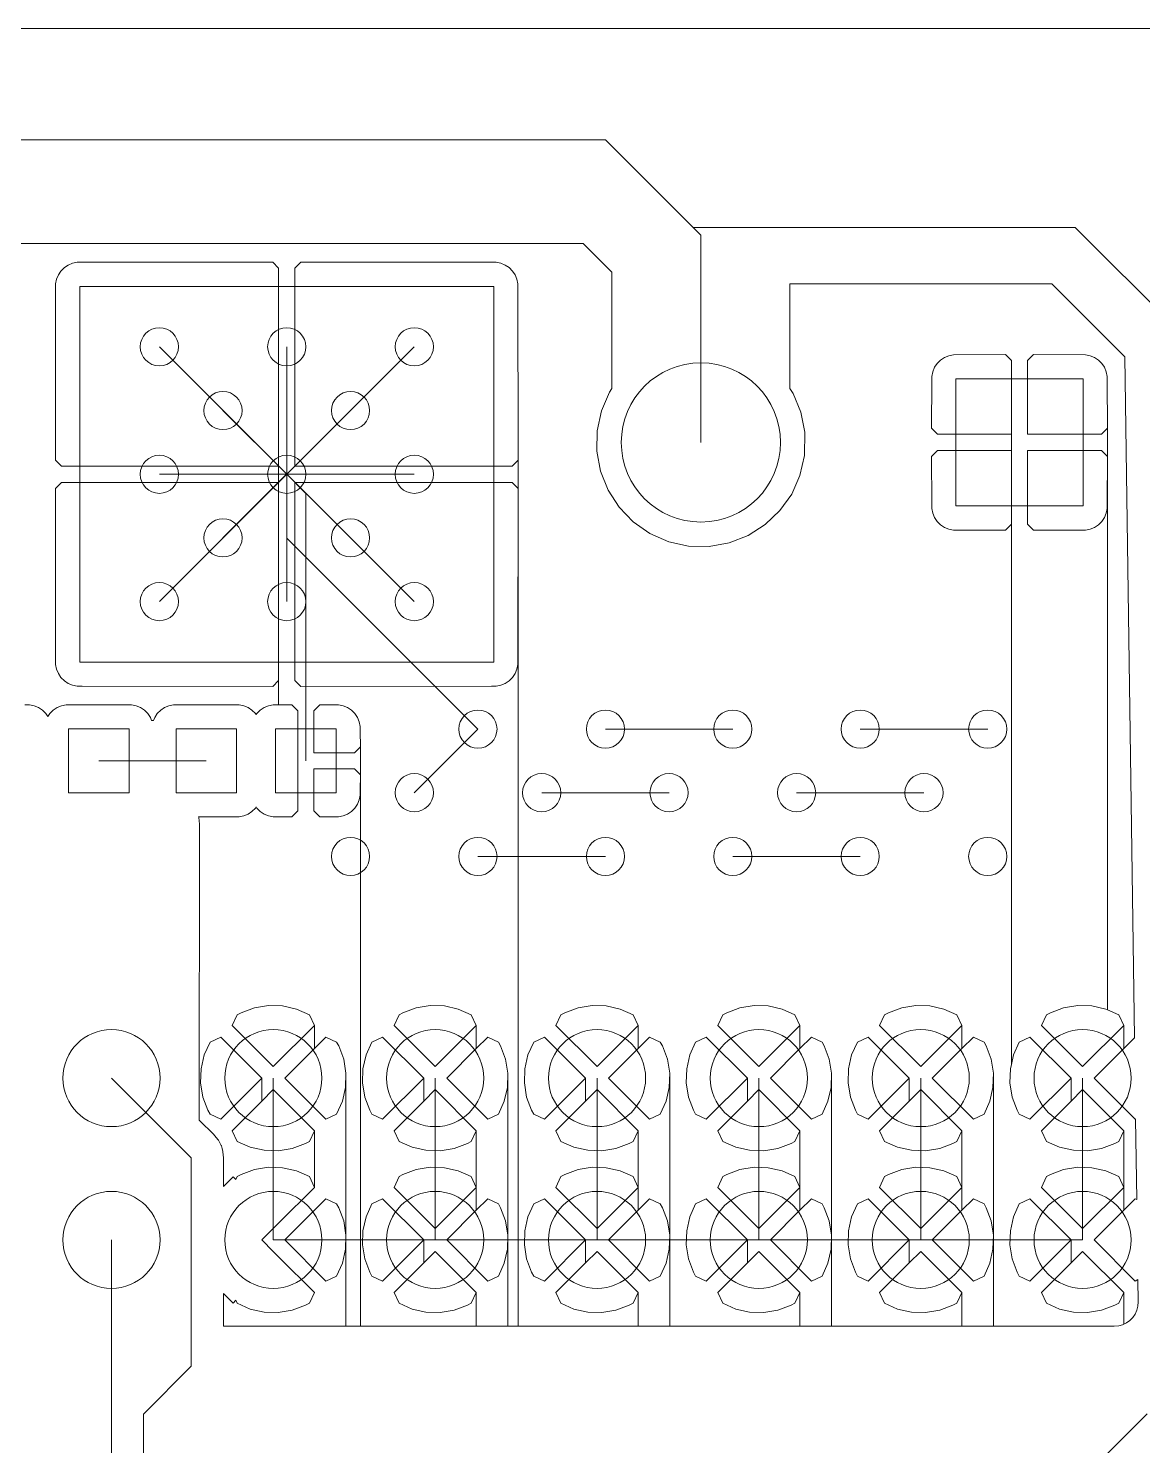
# Model space of a CAD drawing. Header units: millimetres. Extents: x 51948 to 52048, y 44936 to 45059.
# Drawn here: x 52007.08 to 52024.56, y 45036.57 to 45058.82 of the extents above; entities that cross this region are included whole.
import ezdxf

# ---------------------------------------------------------------- set-up
doc = ezdxf.new("R2010")
doc.units = ezdxf.units.MM
doc.layers.get('0').update_dxf_attribs({"linetype": 'CONTINUOUS', "lineweight": 0})

msp = doc.modelspace()

# ---------------------------------------------------------------- linework, layer by layer
for p, q in [((51948.13066, 45058.81878), (52048.13046, 45058.81878)), ((51995.88012, 45057.06872), (52016.13154, 45057.06872)), ((52016.13154, 45057.06872), (52017.50568, 45055.69458)), ((52017.50568, 45055.69458), (52017.63014, 45055.57012)), ((52017.50568, 45055.69458), (52023.50516, 45055.69458)), ((52023.50516, 45055.69458), (52026.13152, 45053.06822)), ((52006.63956, 45055.44312), (52015.78102, 45055.44312)), ((52015.78102, 45055.44312), (52016.23314, 45054.991)), ((52017.63014, 45055.57012), (52017.63014, 45052.31892)), ((52007.54634, 45054.94782), (52007.5184, 45054.87924)), ((52007.58698, 45055.00878), (52007.54634, 45054.94782)), ((52007.64032, 45055.06212), (52007.58698, 45055.00878)), ((52007.70128, 45055.10276), (52007.64032, 45055.06212)), ((52007.76986, 45055.1307), (52007.70128, 45055.10276)), ((52007.84352, 45055.14594), (52007.76986, 45055.1307)), ((52007.91718, 45055.14594), (52007.84352, 45055.14594)), ((52010.9093, 45055.14848), (52007.91718, 45055.14594)), ((52011.00328, 45055.0545), (52010.9093, 45055.14848)), ((52011.00328, 45051.94554), (52011.00328, 45055.0545)), ((52011.35126, 45055.14848), (52011.25728, 45055.0545)), ((52011.25728, 45055.0545), (52011.25728, 45051.94554)), ((52014.34338, 45055.14594), (52011.35126, 45055.14848)), ((52014.41704, 45055.14594), (52014.34338, 45055.14594)), ((52014.4907, 45055.1307), (52014.41704, 45055.14594)), ((52014.55928, 45055.10276), (52014.4907, 45055.1307)), ((52014.62024, 45055.06212), (52014.55928, 45055.10276)), ((52014.67358, 45055.00878), (52014.62024, 45055.06212)), ((52014.71422, 45054.94782), (52014.67358, 45055.00878)), ((52014.74216, 45054.87924), (52014.71422, 45054.94782)), ((52016.23314, 45054.991), (52016.23314, 45053.16474)), ((52007.50316, 45054.80558), (52007.50062, 45052.03952)), ((52007.5184, 45054.87924), (52007.50316, 45054.80558)), ((52014.37894, 45054.76748), (52007.88162, 45054.76748)), ((52007.88162, 45054.76748), (52007.88162, 45048.8696)), ((52014.37894, 45048.8696), (52014.37894, 45054.76748)), ((52014.7574, 45054.80558), (52014.74216, 45054.87924)), ((52014.75994, 45052.03952), (52014.7574, 45054.80558)), ((52019.02714, 45053.16474), (52019.02714, 45054.80558)), ((52019.02714, 45054.80558), (52023.13686, 45054.80558)), ((52023.13686, 45054.80558), (52024.27986, 45053.66258)), ((52011.13028, 45051.82108), (52009.1313, 45053.82006)), ((52011.13028, 45053.82006), (52011.13028, 45051.81854)), ((52013.1318, 45053.82006), (52011.13028, 45051.81854)), ((52021.38934, 45053.61178), (52021.336, 45053.55844)), ((52021.4503, 45053.65242), (52021.38934, 45053.61178)), ((52021.51888, 45053.68036), (52021.4503, 45053.65242)), ((52021.59254, 45053.6956), (52021.51888, 45053.68036)), ((52022.40788, 45053.69814), (52021.59254, 45053.6956)), ((52022.50186, 45053.60416), (52022.40788, 45053.69814)), ((52022.50186, 45052.44592), (52022.50186, 45053.60416)), ((52022.84984, 45053.69814), (52022.75586, 45053.60416)), ((52022.75586, 45053.60416), (52022.75586, 45052.44592)), ((52023.66518, 45053.6956), (52022.84984, 45053.69814)), ((52023.73884, 45053.68036), (52023.66518, 45053.6956)), ((52023.80742, 45053.65242), (52023.73884, 45053.68036)), ((52023.86838, 45053.61178), (52023.80742, 45053.65242)), ((52023.92172, 45053.55844), (52023.86838, 45053.61178)), ((52024.27986, 45053.66258), (52024.43226, 45042.97426)), ((52021.26742, 45053.4289), (52021.25218, 45053.35524)), ((52021.29536, 45053.49748), (52021.26742, 45053.4289)), ((52021.336, 45053.55844), (52021.29536, 45053.49748)), ((52023.96236, 45053.49748), (52023.92172, 45053.55844)), ((52023.9903, 45053.4289), (52023.96236, 45053.49748)), ((52024.00554, 45053.35524), (52023.9903, 45053.4289)), ((52016.23314, 45053.16474), (52016.19504, 45053.10886)), ((52019.07794, 45053.08854), (52019.02714, 45053.16474)), ((52021.25218, 45053.28158), (52021.24964, 45052.5399)), ((52021.25218, 45053.35524), (52021.25218, 45053.28158)), ((52023.62708, 45053.31714), (52021.63064, 45053.31714)), ((52021.63064, 45053.31714), (52021.63064, 45051.3207)), ((52023.62708, 45051.3207), (52023.62708, 45053.31714)), ((52024.00554, 45053.28158), (52024.00554, 45053.35524)), ((52024.00808, 45052.5399), (52024.00554, 45053.28158)), ((52016.19504, 45053.10886), (52016.06804, 45052.81422)), ((52019.19986, 45052.79136), (52019.07794, 45053.08854)), ((52010.12952, 45052.8193), (52011.13028, 45051.81854)), ((52012.13104, 45052.8193), (52011.13028, 45051.81854)), ((52016.06804, 45052.81422), (52016.002, 45052.5018)), ((52019.26082, 45052.47894), (52019.19986, 45052.79136)), ((52016.002, 45052.5018), (52015.99692, 45052.18176)), ((52021.24964, 45052.5399), (52021.34362, 45052.44592)), ((52023.9141, 45052.44592), (52024.00808, 45052.5399)), ((52024.00808, 45052.09794), (52024.00808, 45052.5399)), ((52024.00808, 45052.5399), (52024.00808, 45052.09794)), ((52019.25574, 45052.11318), (52019.26082, 45052.47894)), ((52021.34362, 45052.44592), (52022.50186, 45052.44592)), ((52022.50186, 45052.19192), (52022.50186, 45052.44592)), ((52022.50186, 45052.44592), (52022.50186, 45052.19192)), ((52022.75586, 45052.44592), (52023.9141, 45052.44592)), ((52015.99692, 45052.18176), (52016.05534, 45051.8668)), ((52019.18462, 45051.80076), (52019.25574, 45052.11318)), ((52021.34362, 45052.19192), (52021.24964, 45052.09794)), ((52021.24964, 45052.09794), (52021.25218, 45051.35626)), ((52022.50186, 45052.19192), (52021.34362, 45052.19192)), ((52022.50186, 45051.03368), (52022.50186, 45052.19192)), ((52023.9141, 45052.19192), (52022.75586, 45052.19192)), ((52022.75586, 45052.19192), (52022.75586, 45051.03368)), ((52024.00808, 45052.09794), (52023.9141, 45052.19192)), ((52024.00554, 45051.35626), (52024.00808, 45052.09794)), ((52024.00808, 45043.41368), (52024.00808, 45052.09794)), ((52024.00808, 45052.09794), (52024.00808, 45043.41368)), ((52007.50062, 45052.03952), (52007.5946, 45051.94554)), ((52007.5946, 45051.94554), (52011.00328, 45051.94554)), ((52009.1313, 45051.81854), (52011.13028, 45051.81854)), ((52009.1313, 45049.81956), (52011.13028, 45051.81854)), ((52011.12774, 45051.81854), (52010.12952, 45050.82032)), ((52011.00328, 45051.69154), (52011.00328, 45051.94554)), ((52011.00328, 45051.94554), (52011.00328, 45051.69154)), ((52011.13028, 45051.81854), (52011.12774, 45051.81854)), ((52011.13028, 45051.81854), (52011.13028, 45051.82108)), ((52011.13028, 45049.81956), (52011.13028, 45051.81854)), ((52011.43, 45051.51882), (52011.13028, 45051.81854)), ((52011.13028, 45051.81854), (52011.13282, 45051.81854)), ((52011.13028, 45050.81778), (52011.13028, 45051.81854)), ((52011.13282, 45051.81854), (52011.13028, 45051.81854)), ((52013.1318, 45051.81854), (52011.13028, 45051.81854)), ((52011.13282, 45051.81854), (52013.1318, 45049.81956)), ((52012.13104, 45050.82032), (52011.13282, 45051.81854)), ((52011.25728, 45051.94554), (52014.66596, 45051.94554)), ((52014.66596, 45051.94554), (52014.75994, 45052.03952)), ((52014.75994, 45051.59756), (52014.75994, 45052.03952)), ((52014.75994, 45052.03952), (52014.75994, 45051.59756)), ((52016.05534, 45051.8668), (52016.17218, 45051.56962)), ((52007.5946, 45051.69154), (52007.50062, 45051.59756)), ((52007.50062, 45051.59756), (52007.50316, 45048.8315)), ((52011.00328, 45051.69154), (52007.5946, 45051.69154)), ((52011.00328, 45048.58258), (52011.00328, 45051.69154)), ((52014.66596, 45051.69154), (52011.25728, 45051.69154)), ((52011.25728, 45051.69154), (52011.25728, 45048.58258)), ((52014.75994, 45051.59756), (52014.66596, 45051.69154)), ((52014.7574, 45048.8315), (52014.75994, 45051.59756)), ((52014.75994, 45038.44544), (52014.75994, 45051.59756)), ((52014.75994, 45051.59756), (52014.75994, 45038.44544)), ((52019.05508, 45051.50866), (52019.18462, 45051.80076)), ((52011.43, 45047.3202), (52011.43, 45051.51882)), ((52016.17218, 45051.56962), (52016.3449, 45051.30038)), ((52018.86966, 45051.24958), (52019.05508, 45051.50866)), ((52016.3449, 45051.30038), (52016.56842, 45051.07178)), ((52018.63852, 45051.0286), (52018.86966, 45051.24958)), ((52021.25218, 45051.35626), (52021.25218, 45051.2826)), ((52021.25218, 45051.2826), (52021.26742, 45051.20894)), ((52021.26742, 45051.20894), (52021.29536, 45051.14036)), ((52021.63064, 45051.3207), (52023.62708, 45051.3207)), ((52023.96236, 45051.14036), (52023.9903, 45051.20894)), ((52023.9903, 45051.20894), (52024.00554, 45051.2826)), ((52024.00554, 45051.2826), (52024.00554, 45051.35626)), ((52016.56842, 45051.07178), (52016.83004, 45050.8889)), ((52018.36928, 45050.85588), (52018.63852, 45051.0286)), ((52021.29536, 45051.14036), (52021.336, 45051.0794)), ((52021.336, 45051.0794), (52021.38934, 45051.02606)), ((52021.38934, 45051.02606), (52021.4503, 45050.98542)), ((52021.4503, 45050.98542), (52021.51888, 45050.95748)), ((52021.51888, 45050.95748), (52021.59254, 45050.94224)), ((52021.59254, 45050.94224), (52022.40788, 45050.9397)), ((52022.40788, 45050.9397), (52022.50186, 45051.03368)), ((52022.50186, 45042.55516), (52022.50186, 45051.03368)), ((52022.50186, 45051.03368), (52022.50186, 45042.55516)), ((52022.75586, 45051.03368), (52022.84984, 45050.9397)), ((52022.84984, 45050.9397), (52023.66518, 45050.94224)), ((52023.66518, 45050.94224), (52023.73884, 45050.95748)), ((52023.73884, 45050.95748), (52023.80742, 45050.98542)), ((52023.80742, 45050.98542), (52023.86838, 45051.02606)), ((52023.86838, 45051.02606), (52023.92172, 45051.0794)), ((52023.92172, 45051.0794), (52023.96236, 45051.14036)), ((52011.13028, 45050.81778), (52014.13002, 45047.81804)), ((52016.83004, 45050.8889), (52017.12468, 45050.75936)), ((52017.12468, 45050.75936), (52017.4371, 45050.69078)), ((52017.75714, 45050.6857), (52018.0721, 45050.74158)), ((52018.0721, 45050.74158), (52018.36928, 45050.85588)), ((52017.4371, 45050.69078), (52017.75714, 45050.6857)), ((52007.50316, 45048.8315), (52007.5184, 45048.75784)), ((52007.5184, 45048.75784), (52007.54634, 45048.68926)), ((52007.88162, 45048.8696), (52014.37894, 45048.8696)), ((52014.71422, 45048.68926), (52014.74216, 45048.75784)), ((52014.74216, 45048.75784), (52014.7574, 45048.8315)), ((52007.54634, 45048.68926), (52007.58698, 45048.6283)), ((52007.58698, 45048.6283), (52007.64032, 45048.57496)), ((52007.64032, 45048.57496), (52007.70128, 45048.53432)), ((52007.70128, 45048.53432), (52007.76986, 45048.50638)), ((52007.76986, 45048.50638), (52007.84352, 45048.49114)), ((52007.84352, 45048.49114), (52007.91718, 45048.49114)), ((52007.91718, 45048.49114), (52010.9093, 45048.4886)), ((52010.9093, 45048.4886), (52011.00328, 45048.58258)), ((52011.00328, 45048.20158), (52011.00328, 45048.58258)), ((52011.00328, 45048.58258), (52011.00328, 45048.20158)), ((52011.25728, 45048.58258), (52011.35126, 45048.4886)), ((52011.35126, 45048.4886), (52014.34338, 45048.49114)), ((52014.34338, 45048.49114), (52014.41704, 45048.49114)), ((52014.41704, 45048.49114), (52014.4907, 45048.50638)), ((52014.4907, 45048.50638), (52014.55928, 45048.53432)), ((52014.55928, 45048.53432), (52014.62024, 45048.57496)), ((52014.62024, 45048.57496), (52014.67358, 45048.6283)), ((52014.67358, 45048.6283), (52014.71422, 45048.68926)), ((52007.09422, 45048.19904), (52007.02056, 45048.19904)), ((52007.16788, 45048.1838), (52007.09422, 45048.19904)), ((52007.23646, 45048.15586), (52007.16788, 45048.1838)), ((52007.29742, 45048.11522), (52007.23646, 45048.15586)), ((52007.35076, 45048.06188), (52007.29742, 45048.11522)), ((52007.38124, 45048.01616), (52007.35076, 45048.06188)), ((52007.41172, 45048.06188), (52007.38124, 45048.01616)), ((52007.46506, 45048.11522), (52007.41172, 45048.06188)), ((52007.52602, 45048.15586), (52007.46506, 45048.11522)), ((52007.5946, 45048.1838), (52007.52602, 45048.15586)), ((52007.66826, 45048.19904), (52007.5946, 45048.1838)), ((52008.62076, 45048.19904), (52007.66826, 45048.19904)), ((52008.69442, 45048.19904), (52008.62076, 45048.19904)), ((52008.76808, 45048.1838), (52008.69442, 45048.19904)), ((52008.83666, 45048.15586), (52008.76808, 45048.1838)), ((52008.89762, 45048.11522), (52008.83666, 45048.15586)), ((52008.95096, 45048.06188), (52008.89762, 45048.11522)), ((52008.9916, 45048.00092), (52008.95096, 45048.06188)), ((52009.09828, 45048.06188), (52009.05764, 45048.00092)), ((52009.15162, 45048.11522), (52009.09828, 45048.06188)), ((52009.21258, 45048.15586), (52009.15162, 45048.11522)), ((52009.28116, 45048.1838), (52009.21258, 45048.15586)), ((52009.35482, 45048.19904), (52009.28116, 45048.1838)), ((52010.30732, 45048.19904), (52009.35482, 45048.19904)), ((52010.38098, 45048.19904), (52010.30732, 45048.19904)), ((52010.45464, 45048.1838), (52010.38098, 45048.19904)), ((52010.52322, 45048.15586), (52010.45464, 45048.1838)), ((52010.58418, 45048.11522), (52010.52322, 45048.15586)), ((52010.63752, 45048.06188), (52010.58418, 45048.11522)), ((52010.64768, 45048.04664), (52010.63752, 45048.06188)), ((52010.66038, 45048.06188), (52010.64768, 45048.04664)), ((52010.71372, 45048.11522), (52010.66038, 45048.06188)), ((52010.77468, 45048.15586), (52010.71372, 45048.11522)), ((52010.84326, 45048.1838), (52010.77468, 45048.15586)), ((52010.91692, 45048.19904), (52010.84326, 45048.1838)), ((52011.00328, 45048.20158), (52010.91692, 45048.19904)), ((52011.20902, 45048.20158), (52011.00328, 45048.20158)), ((52011.303, 45048.1076), (52011.20902, 45048.20158)), ((52011.303, 45047.5742), (52011.303, 45048.1076)), ((52011.65098, 45048.20158), (52011.557, 45048.1076)), ((52011.557, 45048.1076), (52011.557, 45047.4472)), ((52011.94308, 45048.19904), (52011.65098, 45048.20158)), ((52012.01674, 45048.1838), (52011.94308, 45048.19904)), ((52012.08532, 45048.15586), (52012.01674, 45048.1838)), ((52012.14628, 45048.11522), (52012.08532, 45048.15586)), ((52012.19962, 45048.06188), (52012.14628, 45048.11522)), ((52012.24026, 45048.00092), (52012.19962, 45048.06188)), ((52008.65632, 45047.82058), (52007.70636, 45047.82058)), ((52007.70636, 45047.82058), (52007.70636, 45046.81982)), ((52008.65632, 45046.81982), (52008.65632, 45047.82058)), ((52009.00938, 45047.9552), (52008.9916, 45048.00092)), ((52009.03732, 45047.9552), (52009.00938, 45047.9552)), ((52009.05764, 45048.00092), (52009.03732, 45047.9552)), ((52010.34288, 45047.82058), (52009.39292, 45047.82058)), ((52009.39292, 45047.82058), (52009.39292, 45046.81982)), ((52010.34288, 45046.81982), (52010.34288, 45047.82058)), ((52011.90498, 45047.82058), (52010.95502, 45047.82058)), ((52010.95502, 45047.82058), (52010.95502, 45046.81982)), ((52011.90498, 45046.81982), (52011.90498, 45047.82058)), ((52012.2682, 45047.93234), (52012.24026, 45048.00092)), ((52012.28344, 45047.85868), (52012.2682, 45047.93234)), ((52012.28344, 45047.78502), (52012.28344, 45047.85868)), ((52013.1318, 45046.81982), (52014.13002, 45047.81804)), ((52018.13052, 45047.81804), (52016.13154, 45047.81804)), ((52022.13102, 45047.81804), (52020.1295, 45047.81804)), ((52012.28598, 45047.54118), (52012.28344, 45047.78502)), ((52011.303, 45047.4472), (52011.303, 45047.5742)), ((52011.303, 45047.1932), (52011.303, 45047.4472)), ((52011.557, 45047.4472), (52012.192, 45047.4472)), ((52012.192, 45047.4472), (52012.28598, 45047.54118)), ((52012.28598, 45047.09922), (52012.28598, 45047.54118)), ((52012.28598, 45047.54118), (52012.28598, 45047.09922)), ((52008.18134, 45047.3202), (52009.8679, 45047.3202)), ((52011.303, 45047.0662), (52011.303, 45047.1932)), ((52012.192, 45047.1932), (52011.557, 45047.1932)), ((52011.557, 45047.1932), (52011.557, 45046.5328)), ((52012.28598, 45047.09922), (52012.192, 45047.1932)), ((52011.303, 45046.5328), (52011.303, 45047.0662)), ((52012.28344, 45046.85538), (52012.28598, 45047.09922)), ((52012.28598, 45038.44544), (52012.28598, 45047.09922)), ((52012.28598, 45047.09922), (52012.28598, 45038.44544)), ((52007.70636, 45046.81982), (52008.65632, 45046.81982)), ((52009.39292, 45046.81982), (52010.34288, 45046.81982)), ((52010.95502, 45046.81982), (52011.90498, 45046.81982)), ((52012.24026, 45046.63948), (52012.2682, 45046.70806)), ((52012.2682, 45046.70806), (52012.28344, 45046.78172)), ((52012.28344, 45046.78172), (52012.28344, 45046.85538)), ((52015.13078, 45046.81982), (52017.12976, 45046.81982)), ((52019.13128, 45046.81982), (52021.13026, 45046.81982)), ((52010.45464, 45046.4566), (52010.52322, 45046.48454)), ((52010.52322, 45046.48454), (52010.58418, 45046.52518)), ((52010.58418, 45046.52518), (52010.63752, 45046.57852)), ((52010.63752, 45046.57852), (52010.64768, 45046.5963)), ((52010.64768, 45046.5963), (52010.66038, 45046.57852)), ((52010.66038, 45046.57852), (52010.71372, 45046.52518)), ((52010.71372, 45046.52518), (52010.77468, 45046.48454)), ((52010.77468, 45046.48454), (52010.84326, 45046.4566)), ((52011.20902, 45046.43882), (52011.303, 45046.5328)), ((52011.557, 45046.5328), (52011.65098, 45046.43882)), ((52012.01674, 45046.4566), (52012.08532, 45046.48454)), ((52012.08532, 45046.48454), (52012.14628, 45046.52518)), ((52012.14628, 45046.52518), (52012.19962, 45046.57852)), ((52012.19962, 45046.57852), (52012.24026, 45046.63948)), ((52009.74852, 45046.42866), (52009.74344, 45046.44136)), ((52009.74344, 45046.44136), (52010.38098, 45046.44136)), ((52009.75868, 45046.32452), (52009.74852, 45046.42866)), ((52009.75614, 45041.6814), (52009.75868, 45046.32452)), ((52010.38098, 45046.44136), (52010.45464, 45046.4566)), ((52010.84326, 45046.4566), (52010.91692, 45046.44136)), ((52010.91692, 45046.44136), (52011.20902, 45046.43882)), ((52011.65098, 45046.43882), (52011.94308, 45046.44136)), ((52011.94308, 45046.44136), (52012.01674, 45046.4566)), ((52016.13154, 45045.81906), (52014.13002, 45045.81906)), ((52020.1295, 45045.81906), (52018.13052, 45045.81906)), ((52010.414, 45043.36542), (52010.35304, 45043.3324)), ((52010.62228, 45043.44416), (52010.414, 45043.36542)), ((52010.84326, 45043.47972), (52010.62228, 45043.44416)), ((52011.06424, 45043.4721), (52010.84326, 45043.47972)), ((52011.28268, 45043.42384), (52011.06424, 45043.4721)), ((52011.48588, 45043.3324), (52011.28268, 45043.42384)), ((52012.954, 45043.36542), (52012.89304, 45043.3324)), ((52013.16228, 45043.44416), (52012.954, 45043.36542)), ((52013.38326, 45043.47972), (52013.16228, 45043.44416)), ((52013.60424, 45043.4721), (52013.38326, 45043.47972)), ((52013.82268, 45043.42384), (52013.60424, 45043.4721)), ((52014.02588, 45043.3324), (52013.82268, 45043.42384)), ((52015.494, 45043.36542), (52015.43304, 45043.3324)), ((52015.70228, 45043.44416), (52015.494, 45043.36542)), ((52015.92326, 45043.47972), (52015.70228, 45043.44416)), ((52016.14424, 45043.4721), (52015.92326, 45043.47972)), ((52016.36268, 45043.42384), (52016.14424, 45043.4721)), ((52016.56588, 45043.3324), (52016.36268, 45043.42384)), ((52018.034, 45043.36542), (52017.97304, 45043.3324)), ((52018.24228, 45043.44416), (52018.034, 45043.36542)), ((52018.46326, 45043.47972), (52018.24228, 45043.44416)), ((52018.68424, 45043.4721), (52018.46326, 45043.47972)), ((52018.90268, 45043.42384), (52018.68424, 45043.4721)), ((52019.10588, 45043.3324), (52018.90268, 45043.42384)), ((52020.574, 45043.36542), (52020.51304, 45043.3324)), ((52020.78228, 45043.44416), (52020.574, 45043.36542)), ((52021.00326, 45043.47972), (52020.78228, 45043.44416)), ((52021.22424, 45043.4721), (52021.00326, 45043.47972)), ((52021.44268, 45043.42384), (52021.22424, 45043.4721)), ((52021.64588, 45043.3324), (52021.44268, 45043.42384)), ((52023.114, 45043.36542), (52023.05304, 45043.3324)), ((52023.32228, 45043.44416), (52023.114, 45043.36542)), ((52023.54326, 45043.47972), (52023.32228, 45043.44416)), ((52023.76424, 45043.4721), (52023.54326, 45043.47972)), ((52023.98268, 45043.42384), (52023.76424, 45043.4721)), ((52024.00808, 45043.41368), (52023.98268, 45043.42384)), ((52024.18588, 45043.3324), (52024.00808, 45043.41368)), ((52010.35304, 45043.3324), (52010.2743, 45043.16476)), ((52010.2743, 45043.16476), (52010.91946, 45042.5196)), ((52010.91946, 45042.5196), (52011.56462, 45043.16476)), ((52011.56462, 45043.16476), (52011.48588, 45043.3324)), ((52011.56462, 45042.80408), (52011.56462, 45043.16476)), ((52011.56462, 45043.16476), (52011.56462, 45042.80408)), ((52012.89304, 45043.3324), (52012.8143, 45043.16476)), ((52012.8143, 45043.16476), (52013.45946, 45042.5196)), ((52013.45946, 45042.5196), (52014.10462, 45043.16476)), ((52014.10462, 45043.16476), (52014.02588, 45043.3324)), ((52014.10462, 45042.80408), (52014.10462, 45043.16476)), ((52014.10462, 45043.16476), (52014.10462, 45042.80408)), ((52015.43304, 45043.3324), (52015.3543, 45043.16476)), ((52015.3543, 45043.16476), (52015.99946, 45042.5196)), ((52015.99946, 45042.5196), (52016.64462, 45043.16476)), ((52016.64462, 45043.16476), (52016.56588, 45043.3324)), ((52016.64462, 45042.80408), (52016.64462, 45043.16476)), ((52016.64462, 45043.16476), (52016.64462, 45042.80408)), ((52017.97304, 45043.3324), (52017.8943, 45043.16476)), ((52017.8943, 45043.16476), (52018.53946, 45042.5196)), ((52018.53946, 45042.5196), (52019.18462, 45043.16476)), ((52019.18462, 45043.16476), (52019.10588, 45043.3324)), ((52019.18462, 45042.80408), (52019.18462, 45043.16476)), ((52019.18462, 45043.16476), (52019.18462, 45042.80408)), ((52020.51304, 45043.3324), (52020.4343, 45043.16476)), ((52020.4343, 45043.16476), (52021.07946, 45042.5196)), ((52021.07946, 45042.5196), (52021.72462, 45043.16476)), ((52021.72462, 45043.16476), (52021.64588, 45043.3324)), ((52021.72462, 45042.80408), (52021.72462, 45043.16476)), ((52021.72462, 45043.16476), (52021.72462, 45042.80408)), ((52023.05304, 45043.3324), (52022.9743, 45043.16476)), ((52022.9743, 45043.16476), (52023.61946, 45042.5196)), ((52023.61946, 45042.5196), (52024.26462, 45043.16476)), ((52024.26462, 45043.16476), (52024.18588, 45043.3324)), ((52024.26462, 45042.80662), (52024.26462, 45043.16476)), ((52024.26462, 45043.16476), (52024.26462, 45042.80662)), ((52010.09396, 45042.98442), (52009.92632, 45042.90568)), ((52010.73912, 45042.33926), (52010.09396, 45042.98442)), ((52011.74496, 45042.98442), (52011.56462, 45042.80408)), ((52011.9126, 45042.90568), (52011.74496, 45042.98442)), ((52012.63396, 45042.98442), (52012.46632, 45042.90568)), ((52013.27912, 45042.33926), (52012.63396, 45042.98442)), ((52014.28496, 45042.98442), (52014.10462, 45042.80408)), ((52014.4526, 45042.90568), (52014.28496, 45042.98442)), ((52015.17396, 45042.98442), (52015.00632, 45042.90568)), ((52015.81912, 45042.33926), (52015.17396, 45042.98442)), ((52016.82496, 45042.98442), (52016.64462, 45042.80408)), ((52016.9926, 45042.90568), (52016.82496, 45042.98442)), ((52017.71396, 45042.98442), (52017.54632, 45042.90568)), ((52018.35912, 45042.33926), (52017.71396, 45042.98442)), ((52019.36496, 45042.98442), (52019.18462, 45042.80408)), ((52019.5326, 45042.90568), (52019.36496, 45042.98442)), ((52020.25396, 45042.98442), (52020.08632, 45042.90568)), ((52020.89912, 45042.33926), (52020.25396, 45042.98442)), ((52021.90496, 45042.98442), (52021.72462, 45042.80408)), ((52022.0726, 45042.90568), (52021.90496, 45042.98442)), ((52022.79396, 45042.98442), (52022.62632, 45042.90568)), ((52023.43912, 45042.33926), (52022.79396, 45042.98442)), ((52024.43226, 45042.97426), (52024.26462, 45042.80662)), ((52009.83488, 45042.70248), (52009.78662, 45042.48404)), ((52009.92632, 45042.90568), (52009.83488, 45042.70248)), ((52011.56462, 45042.80408), (52011.0998, 45042.33926)), ((52011.94562, 45042.84472), (52011.9126, 45042.90568)), ((52012.02436, 45042.63644), (52011.94562, 45042.84472)), ((52012.37488, 45042.70248), (52012.32662, 45042.48404)), ((52012.46632, 45042.90568), (52012.37488, 45042.70248)), ((52014.10462, 45042.80408), (52013.6398, 45042.33926)), ((52014.48562, 45042.84472), (52014.4526, 45042.90568)), ((52014.56436, 45042.63644), (52014.48562, 45042.84472)), ((52014.91488, 45042.70248), (52014.86662, 45042.48404)), ((52015.00632, 45042.90568), (52014.91488, 45042.70248)), ((52016.64462, 45042.80408), (52016.1798, 45042.33926)), ((52017.02562, 45042.84472), (52016.9926, 45042.90568)), ((52017.10436, 45042.63644), (52017.02562, 45042.84472)), ((52017.45488, 45042.70248), (52017.40662, 45042.48404)), ((52017.54632, 45042.90568), (52017.45488, 45042.70248)), ((52019.18462, 45042.80408), (52018.7198, 45042.33926)), ((52019.56562, 45042.84472), (52019.5326, 45042.90568)), ((52019.64436, 45042.63644), (52019.56562, 45042.84472)), ((52019.99488, 45042.70248), (52019.94662, 45042.48404)), ((52020.08632, 45042.90568), (52019.99488, 45042.70248)), ((52021.72462, 45042.80408), (52021.2598, 45042.33926)), ((52022.10562, 45042.84472), (52022.0726, 45042.90568)), ((52022.18436, 45042.63644), (52022.10562, 45042.84472)), ((52022.53488, 45042.70248), (52022.50186, 45042.55516)), ((52022.62632, 45042.90568), (52022.53488, 45042.70248)), ((52024.26462, 45042.80662), (52023.7998, 45042.33926)), ((52009.78662, 45042.48404), (52009.779, 45042.26306)), ((52012.05992, 45042.41546), (52012.02436, 45042.63644)), ((52012.32662, 45042.48404), (52012.319, 45042.26306)), ((52014.59992, 45042.41546), (52014.56436, 45042.63644)), ((52014.86662, 45042.48404), (52014.859, 45042.26306)), ((52017.13992, 45042.41546), (52017.10436, 45042.63644)), ((52017.40662, 45042.48404), (52017.399, 45042.26306)), ((52019.67992, 45042.41546), (52019.64436, 45042.63644)), ((52019.94662, 45042.48404), (52019.939, 45042.26306)), ((52022.21992, 45042.41546), (52022.18436, 45042.63644)), ((52022.48662, 45042.48404), (52022.479, 45042.26306)), ((52022.50186, 45042.55516), (52022.48662, 45042.48404)), ((52009.63168, 45041.08704), (52008.37946, 45042.33926)), ((52009.779, 45042.26306), (52009.81456, 45042.04208)), ((52010.09396, 45041.6941), (52010.73912, 45042.33926)), ((52010.73912, 45041.97858), (52010.73912, 45042.33926)), ((52010.73912, 45042.33926), (52010.73912, 45041.97858)), ((52010.91946, 45042.33926), (52010.91946, 45039.79926)), ((52011.0998, 45042.33926), (52011.74496, 45041.6941)), ((52012.0523, 45042.19448), (52012.05992, 45042.41546)), ((52012.05992, 45039.87546), (52012.05992, 45042.41546)), ((52012.05992, 45042.41546), (52012.05992, 45039.87546)), ((52012.319, 45042.26306), (52012.35456, 45042.04208)), ((52012.63396, 45041.6941), (52013.27912, 45042.33926)), ((52013.27912, 45041.97858), (52013.27912, 45042.33926)), ((52013.27912, 45042.33926), (52013.27912, 45041.97858)), ((52013.45946, 45042.33926), (52013.45946, 45039.79926)), ((52013.6398, 45042.33926), (52014.28496, 45041.6941)), ((52014.5923, 45042.19448), (52014.59992, 45042.41546)), ((52014.59992, 45039.87546), (52014.59992, 45042.41546)), ((52014.59992, 45042.41546), (52014.59992, 45039.87546)), ((52014.859, 45042.26306), (52014.89456, 45042.04208)), ((52015.17396, 45041.6941), (52015.81912, 45042.33926)), ((52015.81912, 45041.97858), (52015.81912, 45042.33926)), ((52015.81912, 45042.33926), (52015.81912, 45041.97858)), ((52015.99946, 45042.33926), (52015.99946, 45039.79926)), ((52016.1798, 45042.33926), (52016.82496, 45041.6941)), ((52017.1323, 45042.19448), (52017.13992, 45042.41546)), ((52017.13992, 45039.87546), (52017.13992, 45042.41546)), ((52017.13992, 45042.41546), (52017.13992, 45039.87546)), ((52017.399, 45042.26306), (52017.43456, 45042.04208)), ((52017.71396, 45041.6941), (52018.35912, 45042.33926)), ((52018.35912, 45041.97858), (52018.35912, 45042.33926)), ((52018.35912, 45042.33926), (52018.35912, 45041.97858)), ((52018.53946, 45042.33926), (52018.53946, 45039.79926)), ((52018.7198, 45042.33926), (52019.36496, 45041.6941)), ((52019.6723, 45042.19448), (52019.67992, 45042.41546)), ((52019.67992, 45039.87546), (52019.67992, 45042.41546)), ((52019.67992, 45042.41546), (52019.67992, 45039.87546)), ((52019.939, 45042.26306), (52019.97456, 45042.04208)), ((52020.25396, 45041.6941), (52020.89912, 45042.33926)), ((52020.89912, 45041.97858), (52020.89912, 45042.33926)), ((52020.89912, 45042.33926), (52020.89912, 45041.97858)), ((52021.07946, 45042.33926), (52021.07946, 45039.79926)), ((52021.2598, 45042.33926), (52021.90496, 45041.6941)), ((52022.2123, 45042.19448), (52022.21992, 45042.41546)), ((52022.21992, 45039.87546), (52022.21992, 45042.41546)), ((52022.21992, 45042.41546), (52022.21992, 45039.87546)), ((52022.479, 45042.26306), (52022.51456, 45042.04208)), ((52022.79396, 45041.6941), (52023.43912, 45042.33926)), ((52023.43912, 45041.97858), (52023.43912, 45042.33926)), ((52023.43912, 45042.33926), (52023.43912, 45041.97858)), ((52023.61946, 45042.33926), (52023.61946, 45039.79926)), ((52023.7998, 45042.33926), (52024.44496, 45041.6941)), ((52009.81456, 45042.04208), (52009.8933, 45041.8338)), ((52010.91946, 45042.15892), (52010.73912, 45041.97858)), ((52011.56462, 45041.51376), (52010.91946, 45042.15892)), ((52012.00404, 45041.97604), (52012.0523, 45042.19448)), ((52012.35456, 45042.04208), (52012.4333, 45041.8338)), ((52013.45946, 45042.15892), (52013.27912, 45041.97858)), ((52014.10462, 45041.51376), (52013.45946, 45042.15892)), ((52014.54404, 45041.97604), (52014.5923, 45042.19448)), ((52014.89456, 45042.04208), (52014.9733, 45041.8338)), ((52015.99946, 45042.15892), (52015.81912, 45041.97858)), ((52016.64462, 45041.51376), (52015.99946, 45042.15892)), ((52017.08404, 45041.97604), (52017.1323, 45042.19448)), ((52017.43456, 45042.04208), (52017.5133, 45041.8338)), ((52018.53946, 45042.15892), (52018.35912, 45041.97858)), ((52019.18462, 45041.51376), (52018.53946, 45042.15892)), ((52019.62404, 45041.97604), (52019.6723, 45042.19448)), ((52019.97456, 45042.04208), (52020.0533, 45041.8338)), ((52021.07946, 45042.15892), (52020.89912, 45041.97858)), ((52021.72462, 45041.51376), (52021.07946, 45042.15892)), ((52022.16404, 45041.97604), (52022.2123, 45042.19448)), ((52022.51456, 45042.04208), (52022.5933, 45041.8338)), ((52023.61946, 45042.15892), (52023.43912, 45041.97858)), ((52024.26462, 45041.51376), (52023.61946, 45042.15892)), ((52009.8933, 45041.8338), (52009.92632, 45041.77284)), ((52010.73912, 45041.97858), (52010.2743, 45041.51376)), ((52011.9126, 45041.77284), (52012.00404, 45041.97604)), ((52012.4333, 45041.8338), (52012.46632, 45041.77284)), ((52013.27912, 45041.97858), (52012.8143, 45041.51376)), ((52014.4526, 45041.77284), (52014.54404, 45041.97604)), ((52014.9733, 45041.8338), (52015.00632, 45041.77284)), ((52015.81912, 45041.97858), (52015.3543, 45041.51376)), ((52016.9926, 45041.77284), (52017.08404, 45041.97604)), ((52017.5133, 45041.8338), (52017.54632, 45041.77284)), ((52018.35912, 45041.97858), (52017.8943, 45041.51376)), ((52019.5326, 45041.77284), (52019.62404, 45041.97604)), ((52020.0533, 45041.8338), (52020.08632, 45041.77284)), ((52020.89912, 45041.97858), (52020.4343, 45041.51376)), ((52022.0726, 45041.77284), (52022.16404, 45041.97604)), ((52022.5933, 45041.8338), (52022.62632, 45041.77284)), ((52023.43912, 45041.97858), (52022.9743, 45041.51376)), ((52009.98982, 45041.44772), (52009.75614, 45041.6814)), ((52009.92632, 45041.77284), (52010.09396, 45041.6941)), ((52011.74496, 45041.6941), (52011.9126, 45041.77284)), ((52012.46632, 45041.77284), (52012.63396, 45041.6941)), ((52014.28496, 45041.6941), (52014.4526, 45041.77284)), ((52015.00632, 45041.77284), (52015.17396, 45041.6941)), ((52016.82496, 45041.6941), (52016.9926, 45041.77284)), ((52017.54632, 45041.77284), (52017.71396, 45041.6941)), ((52019.36496, 45041.6941), (52019.5326, 45041.77284)), ((52020.08632, 45041.77284), (52020.25396, 45041.6941)), ((52021.90496, 45041.6941), (52022.0726, 45041.77284)), ((52022.62632, 45041.77284), (52022.79396, 45041.6941)), ((52024.44496, 45041.6941), (52024.45004, 45041.69918)), ((52024.45004, 45041.69918), (52024.47036, 45040.43426)), ((52009.99236, 45041.44518), (52009.98982, 45041.44772)), ((52009.9949, 45041.4401), (52009.99236, 45041.44518)), ((52010.05586, 45041.36898), (52009.9949, 45041.4401)), ((52010.0584, 45041.3639), (52010.05586, 45041.36898)), ((52010.10158, 45041.28008), (52010.0584, 45041.3639)), ((52010.2743, 45041.51376), (52010.35304, 45041.34612)), ((52011.48588, 45041.34612), (52011.56462, 45041.51376)), ((52011.56462, 45040.62476), (52011.56462, 45041.51376)), ((52011.56462, 45041.51376), (52011.56462, 45040.62476)), ((52012.8143, 45041.51376), (52012.89304, 45041.34612)), ((52014.02588, 45041.34612), (52014.10462, 45041.51376)), ((52014.10462, 45040.62476), (52014.10462, 45041.51376)), ((52014.10462, 45041.51376), (52014.10462, 45040.62476)), ((52015.3543, 45041.51376), (52015.43304, 45041.34612)), ((52016.56588, 45041.34612), (52016.64462, 45041.51376)), ((52016.64462, 45040.62476), (52016.64462, 45041.51376)), ((52016.64462, 45041.51376), (52016.64462, 45040.62476)), ((52017.8943, 45041.51376), (52017.97304, 45041.34612)), ((52019.10588, 45041.34612), (52019.18462, 45041.51376)), ((52019.18462, 45040.62476), (52019.18462, 45041.51376)), ((52019.18462, 45041.51376), (52019.18462, 45040.62476)), ((52020.4343, 45041.51376), (52020.51304, 45041.34612)), ((52021.64588, 45041.34612), (52021.72462, 45041.51376)), ((52021.72462, 45040.62476), (52021.72462, 45041.51376)), ((52021.72462, 45041.51376), (52021.72462, 45040.62476)), ((52022.9743, 45041.51376), (52023.05304, 45041.34612)), ((52024.18588, 45041.34612), (52024.26462, 45041.51376)), ((52024.26462, 45040.62476), (52024.26462, 45041.51376)), ((52024.26462, 45041.51376), (52024.26462, 45040.62476)), ((52010.10412, 45041.275), (52010.10158, 45041.28008)), ((52010.11428, 45041.2369), (52010.10412, 45041.275)), ((52010.12952, 45041.1861), (52010.11428, 45041.2369)), ((52010.12952, 45041.18102), (52010.12952, 45041.1861)), ((52010.13968, 45041.08704), (52010.12952, 45041.18102)), ((52010.35304, 45041.34612), (52010.55624, 45041.25468)), ((52010.55624, 45041.25468), (52010.77468, 45041.20642)), ((52010.77468, 45041.20642), (52010.99566, 45041.1988)), ((52010.99566, 45041.1988), (52011.21664, 45041.23436)), ((52011.21664, 45041.23436), (52011.42492, 45041.3131)), ((52011.42492, 45041.3131), (52011.48588, 45041.34612)), ((52012.89304, 45041.34612), (52013.09624, 45041.25468)), ((52013.09624, 45041.25468), (52013.31468, 45041.20642)), ((52013.31468, 45041.20642), (52013.53566, 45041.1988)), ((52013.53566, 45041.1988), (52013.75664, 45041.23436)), ((52013.75664, 45041.23436), (52013.96492, 45041.3131)), ((52013.96492, 45041.3131), (52014.02588, 45041.34612)), ((52015.43304, 45041.34612), (52015.63624, 45041.25468)), ((52015.63624, 45041.25468), (52015.85468, 45041.20642)), ((52015.85468, 45041.20642), (52016.07566, 45041.1988)), ((52016.07566, 45041.1988), (52016.29664, 45041.23436)), ((52016.29664, 45041.23436), (52016.50492, 45041.3131)), ((52016.50492, 45041.3131), (52016.56588, 45041.34612)), ((52017.97304, 45041.34612), (52018.17624, 45041.25468)), ((52018.17624, 45041.25468), (52018.39468, 45041.20642)), ((52018.39468, 45041.20642), (52018.61566, 45041.1988)), ((52018.61566, 45041.1988), (52018.83664, 45041.23436)), ((52018.83664, 45041.23436), (52019.04492, 45041.3131)), ((52019.04492, 45041.3131), (52019.10588, 45041.34612)), ((52020.51304, 45041.34612), (52020.71624, 45041.25468)), ((52020.71624, 45041.25468), (52020.93468, 45041.20642)), ((52020.93468, 45041.20642), (52021.15566, 45041.1988)), ((52021.15566, 45041.1988), (52021.37664, 45041.23436)), ((52021.37664, 45041.23436), (52021.58492, 45041.3131)), ((52021.58492, 45041.3131), (52021.64588, 45041.34612)), ((52023.05304, 45041.34612), (52023.25624, 45041.25468)), ((52023.25624, 45041.25468), (52023.47468, 45041.20642)), ((52023.47468, 45041.20642), (52023.69566, 45041.1988)), ((52023.69566, 45041.1988), (52023.91664, 45041.23436)), ((52023.91664, 45041.23436), (52024.12492, 45041.3131)), ((52024.12492, 45041.3131), (52024.18588, 45041.34612)), ((52009.63168, 45037.81806), (52009.63168, 45041.08704)), ((52010.13968, 45041.08196), (52010.13968, 45041.08704)), ((52010.13968, 45040.64), (52010.13968, 45041.08196)), ((52010.84326, 45040.93972), (52010.62228, 45040.90416)), ((52011.06424, 45040.9321), (52010.84326, 45040.93972)), ((52011.28268, 45040.88384), (52011.06424, 45040.9321)), ((52013.38326, 45040.93972), (52013.16228, 45040.90416)), ((52013.60424, 45040.9321), (52013.38326, 45040.93972)), ((52013.82268, 45040.88384), (52013.60424, 45040.9321)), ((52015.92326, 45040.93972), (52015.70228, 45040.90416)), ((52016.14424, 45040.9321), (52015.92326, 45040.93972)), ((52016.36268, 45040.88384), (52016.14424, 45040.9321)), ((52018.46326, 45040.93972), (52018.24228, 45040.90416)), ((52018.68424, 45040.9321), (52018.46326, 45040.93972)), ((52018.90268, 45040.88384), (52018.68424, 45040.9321)), ((52021.00326, 45040.93972), (52020.78228, 45040.90416)), ((52021.22424, 45040.9321), (52021.00326, 45040.93972)), ((52021.44268, 45040.88384), (52021.22424, 45040.9321)), ((52023.54326, 45040.93972), (52023.32228, 45040.90416)), ((52023.76424, 45040.9321), (52023.54326, 45040.93972)), ((52023.98268, 45040.88384), (52023.76424, 45040.9321)), ((52010.28954, 45040.78986), (52010.13968, 45040.64)), ((52010.33018, 45040.74922), (52010.28954, 45040.78986)), ((52010.35304, 45040.7924), (52010.33018, 45040.74922)), ((52010.414, 45040.82542), (52010.35304, 45040.7924)), ((52010.62228, 45040.90416), (52010.414, 45040.82542)), ((52011.48588, 45040.7924), (52011.28268, 45040.88384)), ((52011.56462, 45040.62476), (52011.48588, 45040.7924)), ((52012.89304, 45040.7924), (52012.8143, 45040.62476)), ((52012.954, 45040.82542), (52012.89304, 45040.7924)), ((52013.16228, 45040.90416), (52012.954, 45040.82542)), ((52014.02588, 45040.7924), (52013.82268, 45040.88384)), ((52014.10462, 45040.62476), (52014.02588, 45040.7924)), ((52015.43304, 45040.7924), (52015.3543, 45040.62476)), ((52015.494, 45040.82542), (52015.43304, 45040.7924)), ((52015.70228, 45040.90416), (52015.494, 45040.82542)), ((52016.56588, 45040.7924), (52016.36268, 45040.88384)), ((52016.64462, 45040.62476), (52016.56588, 45040.7924)), ((52017.97304, 45040.7924), (52017.8943, 45040.62476)), ((52018.034, 45040.82542), (52017.97304, 45040.7924)), ((52018.24228, 45040.90416), (52018.034, 45040.82542)), ((52019.10588, 45040.7924), (52018.90268, 45040.88384)), ((52019.18462, 45040.62476), (52019.10588, 45040.7924)), ((52020.51304, 45040.7924), (52020.4343, 45040.62476)), ((52020.574, 45040.82542), (52020.51304, 45040.7924)), ((52020.78228, 45040.90416), (52020.574, 45040.82542)), ((52021.64588, 45040.7924), (52021.44268, 45040.88384)), ((52021.72462, 45040.62476), (52021.64588, 45040.7924)), ((52023.05304, 45040.7924), (52022.9743, 45040.62476)), ((52023.114, 45040.82542), (52023.05304, 45040.7924)), ((52023.32228, 45040.90416), (52023.114, 45040.82542)), ((52024.18588, 45040.7924), (52023.98268, 45040.88384)), ((52024.26462, 45040.62476), (52024.18588, 45040.7924)), ((52011.00836, 45040.0685), (52011.56462, 45040.62476)), ((52012.8143, 45040.62476), (52013.45946, 45039.9796)), ((52013.45946, 45039.9796), (52014.10462, 45040.62476)), ((52014.10462, 45040.26408), (52014.10462, 45040.62476)), ((52014.10462, 45040.62476), (52014.10462, 45040.26408)), ((52015.3543, 45040.62476), (52015.99946, 45039.9796)), ((52015.99946, 45039.9796), (52016.64462, 45040.62476)), ((52016.64462, 45040.26408), (52016.64462, 45040.62476)), ((52016.64462, 45040.62476), (52016.64462, 45040.26408)), ((52017.8943, 45040.62476), (52018.53946, 45039.9796)), ((52018.53946, 45039.9796), (52019.18462, 45040.62476)), ((52019.18462, 45040.26408), (52019.18462, 45040.62476)), ((52019.18462, 45040.62476), (52019.18462, 45040.26408)), ((52020.4343, 45040.62476), (52021.07946, 45039.9796)), ((52021.07946, 45039.9796), (52021.72462, 45040.62476)), ((52021.72462, 45040.26408), (52021.72462, 45040.62476)), ((52021.72462, 45040.62476), (52021.72462, 45040.26408)), ((52022.9743, 45040.62476), (52023.61946, 45039.9796)), ((52023.61946, 45039.9796), (52024.26462, 45040.62476)), ((52024.26462, 45040.26408), (52024.26462, 45040.62476)), ((52024.26462, 45040.62476), (52024.26462, 45040.26408)), ((52011.56462, 45040.26408), (52011.0998, 45039.79926)), ((52011.74496, 45040.44442), (52011.56462, 45040.26408)), ((52011.9126, 45040.36568), (52011.74496, 45040.44442)), ((52011.94562, 45040.30472), (52011.9126, 45040.36568)), ((52012.02436, 45040.09644), (52011.94562, 45040.30472)), ((52012.46632, 45040.36568), (52012.37488, 45040.16248)), ((52012.63396, 45040.44442), (52012.46632, 45040.36568)), ((52013.27912, 45039.79926), (52012.63396, 45040.44442)), ((52014.10462, 45040.26408), (52013.6398, 45039.79926)), ((52014.28496, 45040.44442), (52014.10462, 45040.26408)), ((52014.4526, 45040.36568), (52014.28496, 45040.44442)), ((52014.48562, 45040.30472), (52014.4526, 45040.36568)), ((52014.56436, 45040.09644), (52014.48562, 45040.30472)), ((52015.00632, 45040.36568), (52014.91488, 45040.16248)), ((52015.17396, 45040.44442), (52015.00632, 45040.36568)), ((52015.81912, 45039.79926), (52015.17396, 45040.44442)), ((52016.64462, 45040.26408), (52016.1798, 45039.79926)), ((52016.82496, 45040.44442), (52016.64462, 45040.26408)), ((52016.9926, 45040.36568), (52016.82496, 45040.44442)), ((52017.02562, 45040.30472), (52016.9926, 45040.36568)), ((52017.10436, 45040.09644), (52017.02562, 45040.30472)), ((52017.54632, 45040.36568), (52017.45488, 45040.16248)), ((52017.71396, 45040.44442), (52017.54632, 45040.36568)), ((52018.35912, 45039.79926), (52017.71396, 45040.44442)), ((52019.18462, 45040.26408), (52018.7198, 45039.79926)), ((52019.36496, 45040.44442), (52019.18462, 45040.26408)), ((52019.5326, 45040.36568), (52019.36496, 45040.44442)), ((52019.56562, 45040.30472), (52019.5326, 45040.36568)), ((52019.64436, 45040.09644), (52019.56562, 45040.30472)), ((52020.08632, 45040.36568), (52019.99488, 45040.16248)), ((52020.25396, 45040.44442), (52020.08632, 45040.36568)), ((52020.89912, 45039.79926), (52020.25396, 45040.44442)), ((52021.72462, 45040.26408), (52021.2598, 45039.79926)), ((52021.90496, 45040.44442), (52021.72462, 45040.26408)), ((52022.0726, 45040.36568), (52021.90496, 45040.44442)), ((52022.10562, 45040.30472), (52022.0726, 45040.36568)), ((52022.18436, 45040.09644), (52022.10562, 45040.30472)), ((52022.62632, 45040.36568), (52022.53488, 45040.16248)), ((52022.79396, 45040.44442), (52022.62632, 45040.36568)), ((52023.43912, 45039.79926), (52022.79396, 45040.44442)), ((52024.26462, 45040.26408), (52023.7998, 45039.79926)), ((52024.44496, 45040.44442), (52024.26462, 45040.26408)), ((52024.47036, 45040.43426), (52024.44496, 45040.44442)), ((52010.91946, 45039.9796), (52011.00836, 45040.0685)), ((52012.05992, 45039.87546), (52012.02436, 45040.09644)), ((52012.37488, 45040.16248), (52012.32662, 45039.94404)), ((52014.59992, 45039.87546), (52014.56436, 45040.09644)), ((52014.91488, 45040.16248), (52014.86662, 45039.94404)), ((52017.13992, 45039.87546), (52017.10436, 45040.09644)), ((52017.45488, 45040.16248), (52017.40662, 45039.94404)), ((52019.67992, 45039.87546), (52019.64436, 45040.09644)), ((52019.99488, 45040.16248), (52019.94662, 45039.94404)), ((52022.21992, 45039.87546), (52022.18436, 45040.09644)), ((52022.53488, 45040.16248), (52022.48662, 45039.94404)), ((52010.73912, 45039.79926), (52010.91946, 45039.9796)), ((52012.0523, 45039.65448), (52012.05992, 45039.87546)), ((52012.05992, 45038.44544), (52012.05992, 45039.87546)), ((52012.05992, 45039.87546), (52012.05992, 45038.44544)), ((52012.32662, 45039.94404), (52012.319, 45039.72306)), ((52014.5923, 45039.65448), (52014.59992, 45039.87546)), ((52014.59992, 45038.44544), (52014.59992, 45039.87546)), ((52014.59992, 45039.87546), (52014.59992, 45038.44544)), ((52014.86662, 45039.94404), (52014.859, 45039.72306)), ((52017.1323, 45039.65448), (52017.13992, 45039.87546)), ((52017.13992, 45038.44544), (52017.13992, 45039.87546)), ((52017.13992, 45039.87546), (52017.13992, 45038.44544)), ((52017.40662, 45039.94404), (52017.399, 45039.72306)), ((52019.6723, 45039.65448), (52019.67992, 45039.87546)), ((52019.67992, 45038.44544), (52019.67992, 45039.87546)), ((52019.67992, 45039.87546), (52019.67992, 45038.44544)), ((52019.94662, 45039.94404), (52019.939, 45039.72306)), ((52022.2123, 45039.65448), (52022.21992, 45039.87546)), ((52022.21992, 45038.44544), (52022.21992, 45039.87546)), ((52022.21992, 45039.87546), (52022.21992, 45038.44544)), ((52022.48662, 45039.94404), (52022.479, 45039.72306)), ((52008.37946, 45003.31978), (52008.37946, 45039.79926)), ((52010.91946, 45039.61892), (52010.73912, 45039.79926)), ((52010.91946, 45039.79926), (52013.45946, 45039.79926)), ((52011.00836, 45039.53002), (52010.91946, 45039.61892)), ((52011.0998, 45039.79926), (52011.74496, 45039.1541)), ((52012.00404, 45039.43604), (52012.0523, 45039.65448)), ((52012.319, 45039.72306), (52012.35456, 45039.50208)), ((52012.63396, 45039.1541), (52013.27912, 45039.79926)), ((52013.27912, 45039.43858), (52013.27912, 45039.79926)), ((52013.27912, 45039.79926), (52013.27912, 45039.43858)), ((52013.45946, 45039.61892), (52013.27912, 45039.43858)), ((52013.45946, 45039.79926), (52015.99946, 45039.79926)), ((52014.10462, 45038.97376), (52013.45946, 45039.61892)), ((52013.6398, 45039.79926), (52014.28496, 45039.1541)), ((52014.54404, 45039.43604), (52014.5923, 45039.65448)), ((52014.859, 45039.72306), (52014.89456, 45039.50208)), ((52015.17396, 45039.1541), (52015.81912, 45039.79926)), ((52015.81912, 45039.43858), (52015.81912, 45039.79926)), ((52015.81912, 45039.79926), (52015.81912, 45039.43858)), ((52015.99946, 45039.61892), (52015.81912, 45039.43858)), ((52015.99946, 45039.79926), (52018.53946, 45039.79926)), ((52016.64462, 45038.97376), (52015.99946, 45039.61892)), ((52016.1798, 45039.79926), (52016.82496, 45039.1541)), ((52017.08404, 45039.43604), (52017.1323, 45039.65448)), ((52017.399, 45039.72306), (52017.43456, 45039.50208)), ((52017.71396, 45039.1541), (52018.35912, 45039.79926)), ((52018.35912, 45039.43858), (52018.35912, 45039.79926)), ((52018.35912, 45039.79926), (52018.35912, 45039.43858)), ((52018.53946, 45039.61892), (52018.35912, 45039.43858)), ((52018.53946, 45039.79926), (52021.07946, 45039.79926)), ((52019.18462, 45038.97376), (52018.53946, 45039.61892)), ((52018.7198, 45039.79926), (52019.36496, 45039.1541)), ((52019.62404, 45039.43604), (52019.6723, 45039.65448)), ((52019.939, 45039.72306), (52019.97456, 45039.50208)), ((52020.25396, 45039.1541), (52020.89912, 45039.79926)), ((52020.89912, 45039.43858), (52020.89912, 45039.79926)), ((52020.89912, 45039.79926), (52020.89912, 45039.43858)), ((52021.07946, 45039.61892), (52020.89912, 45039.43858)), ((52021.07946, 45039.79926), (52023.61946, 45039.79926)), ((52021.72462, 45038.97376), (52021.07946, 45039.61892)), ((52021.2598, 45039.79926), (52021.90496, 45039.1541)), ((52022.16404, 45039.43604), (52022.2123, 45039.65448)), ((52022.479, 45039.72306), (52022.51456, 45039.50208)), ((52022.79396, 45039.1541), (52023.43912, 45039.79926)), ((52023.43912, 45039.43858), (52023.43912, 45039.79926)), ((52023.43912, 45039.79926), (52023.43912, 45039.43858)), ((52023.61946, 45039.61892), (52023.43912, 45039.43858)), ((52024.26462, 45038.97376), (52023.61946, 45039.61892)), ((52023.7998, 45039.79926), (52024.44496, 45039.1541)), ((52011.56462, 45038.97376), (52011.00836, 45039.53002)), ((52011.9126, 45039.23284), (52012.00404, 45039.43604)), ((52012.35456, 45039.50208), (52012.4333, 45039.2938)), ((52013.27912, 45039.43858), (52012.8143, 45038.97376)), ((52014.4526, 45039.23284), (52014.54404, 45039.43604)), ((52014.89456, 45039.50208), (52014.9733, 45039.2938)), ((52015.81912, 45039.43858), (52015.3543, 45038.97376)), ((52016.9926, 45039.23284), (52017.08404, 45039.43604)), ((52017.43456, 45039.50208), (52017.5133, 45039.2938)), ((52018.35912, 45039.43858), (52017.8943, 45038.97376)), ((52019.5326, 45039.23284), (52019.62404, 45039.43604)), ((52019.97456, 45039.50208), (52020.0533, 45039.2938)), ((52020.89912, 45039.43858), (52020.4343, 45038.97376)), ((52022.0726, 45039.23284), (52022.16404, 45039.43604)), ((52022.51456, 45039.50208), (52022.5933, 45039.2938)), ((52023.43912, 45039.43858), (52022.9743, 45038.97376)), ((52011.74496, 45039.1541), (52011.9126, 45039.23284)), ((52012.4333, 45039.2938), (52012.46632, 45039.23284)), ((52012.46632, 45039.23284), (52012.63396, 45039.1541)), ((52014.28496, 45039.1541), (52014.4526, 45039.23284)), ((52014.9733, 45039.2938), (52015.00632, 45039.23284)), ((52015.00632, 45039.23284), (52015.17396, 45039.1541)), ((52016.82496, 45039.1541), (52016.9926, 45039.23284)), ((52017.5133, 45039.2938), (52017.54632, 45039.23284)), ((52017.54632, 45039.23284), (52017.71396, 45039.1541)), ((52019.36496, 45039.1541), (52019.5326, 45039.23284)), ((52020.0533, 45039.2938), (52020.08632, 45039.23284)), ((52020.08632, 45039.23284), (52020.25396, 45039.1541)), ((52021.90496, 45039.1541), (52022.0726, 45039.23284)), ((52022.5933, 45039.2938), (52022.62632, 45039.23284)), ((52022.62632, 45039.23284), (52022.79396, 45039.1541)), ((52024.44496, 45039.1541), (52024.48814, 45039.17696)), ((52024.48814, 45039.17696), (52024.49322, 45038.82898)), ((52010.13968, 45038.44544), (52010.13968, 45038.95852)), ((52010.13968, 45038.95852), (52010.28954, 45038.80866)), ((52011.48588, 45038.80612), (52011.56462, 45038.97376)), ((52012.8143, 45038.97376), (52012.89304, 45038.80612)), ((52014.02588, 45038.80612), (52014.10462, 45038.97376)), ((52014.10462, 45038.44544), (52014.10462, 45038.97376)), ((52014.10462, 45038.97376), (52014.10462, 45038.44544)), ((52015.3543, 45038.97376), (52015.43304, 45038.80612)), ((52016.56588, 45038.80612), (52016.64462, 45038.97376)), ((52016.64462, 45038.44544), (52016.64462, 45038.97376)), ((52016.64462, 45038.97376), (52016.64462, 45038.44544)), ((52017.8943, 45038.97376), (52017.97304, 45038.80612)), ((52019.10588, 45038.80612), (52019.18462, 45038.97376)), ((52019.18462, 45038.44544), (52019.18462, 45038.97376)), ((52019.18462, 45038.97376), (52019.18462, 45038.44544)), ((52020.4343, 45038.97376), (52020.51304, 45038.80612)), ((52021.64588, 45038.80612), (52021.72462, 45038.97376)), ((52021.72462, 45038.44544), (52021.72462, 45038.97376)), ((52021.72462, 45038.97376), (52021.72462, 45038.44544)), ((52022.9743, 45038.97376), (52023.05304, 45038.80612)), ((52024.18588, 45038.80612), (52024.26462, 45038.97376)), ((52024.26462, 45038.47846), (52024.26462, 45038.97376)), ((52024.26462, 45038.97376), (52024.26462, 45038.47846)), ((52010.28954, 45038.80866), (52010.33018, 45038.85184)), ((52010.33018, 45038.85184), (52010.35304, 45038.80612)), ((52010.35304, 45038.80612), (52010.55624, 45038.71468)), ((52010.55624, 45038.71468), (52010.77468, 45038.66642)), ((52010.99566, 45038.6588), (52011.21664, 45038.69436)), ((52011.21664, 45038.69436), (52011.42492, 45038.7731)), ((52011.42492, 45038.7731), (52011.48588, 45038.80612)), ((52012.89304, 45038.80612), (52013.09624, 45038.71468)), ((52013.09624, 45038.71468), (52013.31468, 45038.66642)), ((52013.53566, 45038.6588), (52013.75664, 45038.69436)), ((52013.75664, 45038.69436), (52013.96492, 45038.7731)), ((52013.96492, 45038.7731), (52014.02588, 45038.80612)), ((52015.43304, 45038.80612), (52015.63624, 45038.71468)), ((52015.63624, 45038.71468), (52015.85468, 45038.66642)), ((52016.07566, 45038.6588), (52016.29664, 45038.69436)), ((52016.29664, 45038.69436), (52016.50492, 45038.7731)), ((52016.50492, 45038.7731), (52016.56588, 45038.80612)), ((52017.97304, 45038.80612), (52018.17624, 45038.71468)), ((52018.17624, 45038.71468), (52018.39468, 45038.66642)), ((52018.61566, 45038.6588), (52018.83664, 45038.69436)), ((52018.83664, 45038.69436), (52019.04492, 45038.7731)), ((52019.04492, 45038.7731), (52019.10588, 45038.80612)), ((52020.51304, 45038.80612), (52020.71624, 45038.71468)), ((52020.71624, 45038.71468), (52020.93468, 45038.66642)), ((52021.15566, 45038.6588), (52021.37664, 45038.69436)), ((52021.37664, 45038.69436), (52021.58492, 45038.7731)), ((52021.58492, 45038.7731), (52021.64588, 45038.80612)), ((52023.05304, 45038.80612), (52023.25624, 45038.71468)), ((52023.25624, 45038.71468), (52023.47468, 45038.66642)), ((52023.69566, 45038.6588), (52023.91664, 45038.69436)), ((52023.91664, 45038.69436), (52024.12492, 45038.7731)), ((52024.12492, 45038.7731), (52024.18588, 45038.80612)), ((52024.4729, 45038.6969), (52024.44496, 45038.63594)), ((52024.48814, 45038.75786), (52024.4729, 45038.6969)), ((52024.49322, 45038.82898), (52024.48814, 45038.75786)), ((52010.77468, 45038.66642), (52010.99566, 45038.6588)), ((52013.31468, 45038.66642), (52013.53566, 45038.6588)), ((52015.85468, 45038.66642), (52016.07566, 45038.6588)), ((52018.39468, 45038.66642), (52018.61566, 45038.6588)), ((52020.93468, 45038.66642), (52021.15566, 45038.6588)), ((52023.47468, 45038.66642), (52023.69566, 45038.6588)), ((52024.26462, 45038.47846), (52024.24684, 45038.4683)), ((52024.3078, 45038.49624), (52024.26462, 45038.47846)), ((52024.36114, 45038.53434), (52024.3078, 45038.49624)), ((52024.40686, 45038.5826), (52024.36114, 45038.53434)), ((52024.44496, 45038.63594), (52024.40686, 45038.5826)), ((52011.56462, 45038.44544), (52010.13968, 45038.44544)), ((52012.05992, 45038.44544), (52011.56462, 45038.44544)), ((52012.28598, 45038.44544), (52012.05992, 45038.44544)), ((52014.10462, 45038.44544), (52012.28598, 45038.44544)), ((52014.59992, 45038.44544), (52014.10462, 45038.44544)), ((52014.75994, 45038.44544), (52014.59992, 45038.44544)), ((52016.64462, 45038.44544), (52014.75994, 45038.44544)), ((52017.13992, 45038.44544), (52016.64462, 45038.44544)), ((52019.18462, 45038.44544), (52017.13992, 45038.44544)), ((52019.67992, 45038.44544), (52019.18462, 45038.44544)), ((52021.72462, 45038.44544), (52019.67992, 45038.44544)), ((52022.21992, 45038.44544), (52021.72462, 45038.44544)), ((52024.11476, 45038.44544), (52022.21992, 45038.44544)), ((52024.18588, 45038.45052), (52024.11476, 45038.44544)), ((52024.24684, 45038.4683), (52024.18588, 45038.45052)), ((52008.87984, 45037.06622), (52009.63168, 45037.81806)), ((52008.87984, 45003.5687), (52008.87984, 45037.06622)), ((52022.73046, 45035.16884), (52024.63038, 45037.06876))]:
    msp.add_line(p, q)
for centre, radius in [((52009.1313, 45053.82006), 0.29972), ((52011.13028, 45053.82006), 0.29972), ((52013.1318, 45053.82006), 0.29972), ((52017.63014, 45052.31892), 1.24968), ((52010.12952, 45052.8193), 0.29972), ((52012.13104, 45052.8193), 0.29972), ((52009.1313, 45051.81854), 0.29972), ((52011.13028, 45051.81854), 0.29972), ((52013.1318, 45051.81854), 0.29972), ((52010.12952, 45050.82032), 0.29972), ((52012.13104, 45050.82032), 0.29972), ((52009.1313, 45049.81956), 0.29972), ((52011.13028, 45049.81956), 0.29972), ((52013.1318, 45049.81956), 0.29972), ((52014.13002, 45047.81804), 0.29972), ((52016.13154, 45047.81804), 0.29972), ((52018.13052, 45047.81804), 0.29972), ((52020.1295, 45047.81804), 0.29972), ((52022.13102, 45047.81804), 0.29972), ((52013.1318, 45046.81982), 0.29972), ((52015.13078, 45046.81982), 0.29972), ((52017.12976, 45046.81982), 0.29972), ((52019.13128, 45046.81982), 0.29972), ((52021.13026, 45046.81982), 0.29972), ((52012.13104, 45045.81906), 0.29972), ((52014.13002, 45045.81906), 0.29972), ((52016.13154, 45045.81906), 0.29972), ((52018.13052, 45045.81906), 0.29972), ((52020.1295, 45045.81906), 0.29972), ((52022.13102, 45045.81906), 0.29972), ((52008.37946, 45042.33926), 0.762), ((52010.91946, 45042.33926), 0.762), ((52013.45946, 45042.33926), 0.762), ((52015.99946, 45042.33926), 0.762), ((52018.53946, 45042.33926), 0.762), ((52021.07946, 45042.33926), 0.762), ((52023.61946, 45042.33926), 0.762), ((52008.37946, 45039.79926), 0.762), ((52010.91946, 45039.79926), 0.762), ((52013.45946, 45039.79926), 0.762), ((52015.99946, 45039.79926), 0.762), ((52018.53946, 45039.79926), 0.762), ((52021.07946, 45039.79926), 0.762), ((52023.61946, 45039.79926), 0.762)]:
    msp.add_circle(centre, radius)

doc.saveas('drawing.dxf')
